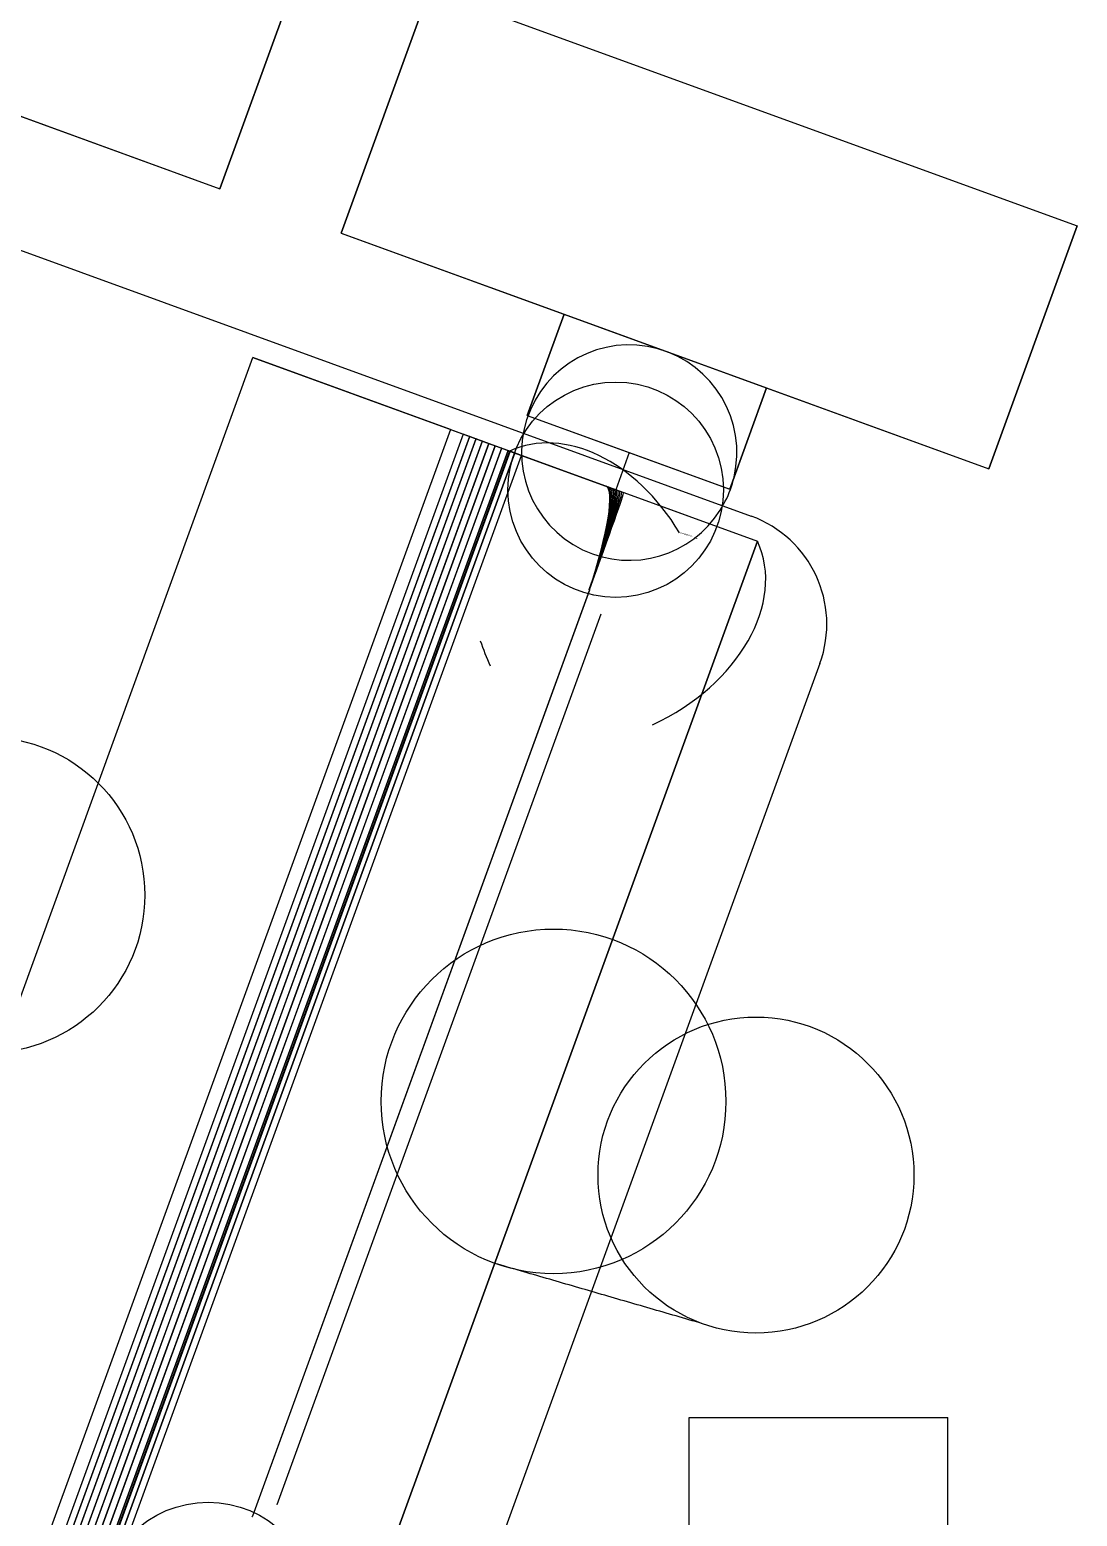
# Model space of a CAD drawing. Header units: millimetres. Extents: x -21.3 to 20, y -24.1 to 23.1.
# Drawn here: x -13.22 to -5.92, y 7.51 to 17.86 of the extents above; entities that cross this region are included whole.
import ezdxf

# ---------------------------------------------------------------- set-up
doc = ezdxf.new("R2010")
doc.units = ezdxf.units.MM

msp = doc.modelspace()

# ---------------------------------------------------------------- linework, layer by layer
for p, q in [((-11.894792899516823, 16.753626050264025), (-11.27915664153062, 18.44507276767866)), ((-11.894792899516823, 16.753626050264025), (-11.27915664153062, 18.44507276767866)), ((-11.279156641530621, 18.445072767678653, -5.850000100000042), (-11.894792899516824, 16.753626050264018, -5.85000010000004)), ((-11.279156641530621, 18.445072767678653, -5.850000100000042), (-11.894792899516824, 16.753626050264018, -5.85000010000004)), ((-16.405317479289188, 18.395322738227225, -5.850000100000036), (-11.894792899516828, 16.753626050264018, -5.850000100000036)), ((-16.405317479289188, 18.395322738227225, -5.850000100000036), (-11.894792899516828, 16.753626050264018, -5.850000100000036)), ((-11.049069540809505, 16.44580792127092), (-10.433433282823302, 18.137254638685555)), ((-10.433433282823307, 18.137254638685548, -5.85000010000004), (-11.04906954080951, 16.445807921270912, -5.85000010000004)), ((-11.049069540809505, 16.44580792127092), (-10.433433282823302, 18.137254638685555)), ((-10.433433282823307, 18.137254638685548, -5.85000010000004), (-11.04906954080951, 16.445807921270912, -5.85000010000004)), ((-10.433433282823303, 18.137254638685555), (-5.922908703050941, 16.495557950722347)), ((-10.433433282823307, 18.137254638685548, -5.85000010000004), (-5.922908703050946, 16.495557950722343, -5.85000010000004)), ((-10.433433282823303, 18.137254638685555), (-5.922908703050941, 16.495557950722347)), ((-10.433433282823307, 18.137254638685548, -5.85000010000004), (-5.922908703050946, 16.495557950722343, -5.85000010000004)), ((-16.556558430019106, 17.51921439315597), (-8.193294105024522, 14.475235117557519)), ((-16.556558430019106, 17.51921439315597, 5.8), (-8.193294105024522, 14.475235117557519, 5.8)), ((-16.556558430019106, 17.51921439315597), (-8.193294105024522, 14.475235117557519)), ((-16.556558430019106, 17.51921439315597, 5.8), (-8.193294105024522, 14.475235117557519, 5.8)), ((-13.443238896837594, 17.317214302657426), (-11.89479289951682, 16.753626050264025)), ((-13.443238896837594, 17.317214302657426), (-11.89479289951682, 16.753626050264025)), ((-11.894792899516824, 16.753626050264018, -5.850000100000038), (-11.894792899516819, 16.75362605026402)), ((-11.894792899516824, 16.753626050264018, -5.850000100000038), (-11.894792899516819, 16.75362605026402)), ((-6.538544961037146, 14.804111233307713), (-5.9229087030509415, 16.49555795072235)), ((-6.538544961037146, 14.804111233307713), (-5.9229087030509415, 16.49555795072235)), ((-5.922908703050944, 16.495557950722343, -5.850000100000042), (-6.5385449610371476, 14.80411123330771, -5.850000100000042)), ((-5.922908703050944, 16.495557950722343, -5.850000100000042), (-6.5385449610371476, 14.80411123330771, -5.850000100000042)), ((-5.922908703050944, 16.495557950722343, -5.850000100000042), (-5.9229087030509415, 16.495557950722347)), ((-5.922908703050944, 16.495557950722343, -5.850000100000042), (-5.9229087030509415, 16.495557950722347)), ((-11.049069540809507, 16.44580792127092), (-9.496529889536781, 15.880729700689617)), ((-11.049069540809507, 16.44580792127092), (-9.496529889536781, 15.880729700689617)), ((-11.04906954080951, 16.445807921270912, -5.850000100000038), (-6.538544961037149, 14.80411123330771, -5.850000100000038)), ((-11.04906954080951, 16.445807921270912, -5.850000100000038), (-11.049069540809505, 16.445807921270916)), ((-11.04906954080951, 16.445807921270912, -5.850000100000038), (-11.049069540809505, 16.445807921270916)), ((-11.04906954080951, 16.445807921270912, -5.850000100000038), (-6.538544961037149, 14.80411123330771, -5.850000100000038)), ((-9.753044996749356, 15.175960235873465), (-9.496529889255303, 15.880729701462968)), ((-9.496529889210708, 15.880729701584437, -5.2000000998098), (-9.753044996704759, 15.17596023599493, -5.200000099828462)), ((-9.753044996749356, 15.175960235873465), (-9.496529889255303, 15.880729701462968)), ((-9.496529889210708, 15.880729701584437, -5.2000000998098), (-9.753044996704759, 15.17596023599493, -5.200000099828462)), ((-9.496529889210708, 15.880729701584437, -5.2000000998098), (-9.496529889255301, 15.88072970146297)), ((-9.496529889210708, 15.880729701584437, -5.2000000998098), (-9.496529889255301, 15.88072970146297)), ((-9.496529889210708, 15.880729701584437, -5.2000000998098), (-8.086990958031699, 15.367699486596331, -5.200000099809695)), ((-9.496529889210708, 15.880729701584437, -5.2000000998098), (-8.086990958031699, 15.367699486596331, -5.200000099809695)), ((-14.502736049018328, 7.779382002580473, -6.200000000000001), (-11.663968859415277, 15.578830755103516, -6.200000000000001)), ((-14.502736049018328, 7.779382002580473, -6.200000000000001), (-11.663968859415277, 15.578830755103516, -6.200000000000001)), ((-11.663968859415277, 15.578830755103516, -6.2), (-8.150627958414049, 14.300079244309067, -6.2)), ((-10.288589901030962, 15.07823375341556, 2.1007586834577117), (-11.663968859415277, 15.578830755103517, -6.200000000000001)), ((-10.288589901030962, 15.07823375341556, 2.1007586834577117), (-11.663968859415277, 15.578830755103517, -6.200000000000001)), ((-11.663968859415277, 15.578830755103516, -6.2), (-8.150627958414049, 14.300079244309067, -6.2)), ((-8.343506065570349, 14.662930020885359), (-8.086990958076296, 15.367699486474866)), ((-8.343506065570349, 14.662930020885359), (-8.086990958076296, 15.367699486474866)), ((-8.0869909580317, 15.367699486596331, -5.200000099809695), (-8.343506065525753, 14.662930021006828, -5.200000099828357)), ((-8.0869909580317, 15.367699486596331, -5.200000099809695), (-8.343506065525753, 14.662930021006828, -5.200000099828357)), ((-8.086990958357918, 15.367699485701115), (-6.538544961037145, 14.80411123330771)), ((-8.0869909580317, 15.367699486596331, -5.200000099809695), (-8.086990958076294, 15.367699486474864)), ((-8.0869909580317, 15.367699486596331, -5.200000099809695), (-8.086990958076294, 15.367699486474864)), ((-8.086990958357918, 15.367699485701115), (-6.538544961037145, 14.80411123330771)), ((-9.753044996749354, 15.175960235873463), (-8.343506065570345, 14.662930020885359)), ((-9.753044996704759, 15.17596023599493, -5.200000099828462), (-9.043249671005842, 14.917615865019469, -5.200000099828409)), ((-9.753044996704759, 15.17596023599493, -5.200000099828462), (-9.753044996749352, 15.175960235873463)), ((-9.753044996749354, 15.175960235873463), (-8.343506065570345, 14.662930020885359)), ((-9.753044996704759, 15.17596023599493, -5.200000099828462), (-9.753044996749352, 15.175960235873463)), ((-9.753044996704759, 15.17596023599493, -5.200000099828462), (-9.043249671005842, 14.917615865019469, -5.200000099828409)), ((-10.28858990103096, 15.07823375341556, 2.1007586834577117), (-13.127357090634014, 7.278785000892519, 2.100758683457701)), ((-10.28858990103096, 15.07823375341556, 2.1007586834577117), (-13.127357090634014, 7.278785000892519, 2.100758683457701)), ((-10.19884314988937, 15.045568607377923, 2.6424029476144266), (-13.037610339492424, 7.246119854854882, 2.642402947614416)), ((-10.19884314988937, 15.045568607377923, 2.6424029476144266), (-13.037610339492424, 7.246119854854882, 2.642402947614416)), ((-10.155087582902386, 15.02964288341122, 2.6219251169965387), (-12.99385477250544, 7.230194130888179, 2.621925116996528)), ((-10.155087582902386, 15.02964288341122, 2.6219251169965387), (-12.99385477250544, 7.230194130888179, 2.621925116996528)), ((-12.99207858762362, 7.229547652460642, 2.6338592215535694), (-10.153311398020566, 15.028996404983683, 2.63385922155358)), ((-12.99207858762362, 7.229547652460642, 2.6338592215535694), (-10.153311398020566, 15.028996404983683, 2.63385922155358)), ((-10.111002845776131, 15.013597351311812, 2.6022630539006464), (-12.949770035379185, 7.214148598788771, 2.6022630539006357)), ((-10.111002845776131, 15.013597351311812, 2.6022630539006464), (-12.949770035379185, 7.214148598788771, 2.6022630539006357)), ((-12.948189839110942, 7.213573454382832, 2.61422832896376), (-10.109422649507888, 15.013022206905873, 2.6142283289637707)), ((-12.948189839110942, 7.213573454382832, 2.61422832896376), (-10.109422649507888, 15.013022206905873, 2.6142283289637707)), ((-10.28858990103096, 15.07823375341556, 2.1007586834577117), (-9.872152440751714, 14.926662913440502, 2.0226170035075928)), ((-10.28858990103096, 15.07823375341556, 2.1007586834577117), (-9.872152440751714, 14.926662913440502, 2.0226170035075928)), ((-9.876569093576354, 14.928270443603754, 4.587408107891068), (-10.19884314988937, 15.045568607377923, 2.6424029476144266)), ((-10.19884314988937, 15.045568607377923, 2.6424029476144266), (-10.153311398020566, 15.028996404983683, 2.633859221553581)), ((-10.19884314988937, 15.045568607377923, 2.6424029476144266), (-10.153311398020566, 15.028996404983683, 2.633859221553581)), ((-9.876569093576354, 14.928270443603754, 4.587408107891068), (-10.19884314988937, 15.045568607377923, 2.6424029476144266)), ((-10.153311398020561, 15.028996404983683, 2.63385922155358), (-10.155087582902382, 15.02964288341122, 2.6219251169965387)), ((-10.155087582902386, 15.02964288341122, 2.6219251169965387), (-10.109422649507886, 15.013022206905873, 2.6142283289637716)), ((-10.155087582902386, 15.02964288341122, 2.6219251169965387), (-10.109422649507886, 15.013022206905873, 2.6142283289637716)), ((-10.153311398020561, 15.028996404983683, 2.63385922155358), (-10.155087582902382, 15.02964288341122, 2.6219251169965387)), ((-10.109422649507886, 15.013022206905873, 2.6142283289637698), (-10.111002845776131, 15.013597351311812, 2.6022630539006473)), ((-10.111002845776131, 15.013597351311812, 2.6022630539006464), (-10.065218640837015, 14.996933263514432, 2.595415548412152)), ((-10.111002845776131, 15.013597351311812, 2.6022630539006464), (-10.065218640837015, 14.996933263514432, 2.595415548412152)), ((-10.109422649507886, 15.013022206905873, 2.6142283289637698), (-10.111002845776131, 15.013597351311812, 2.6022630539006473)), ((-10.06660236714859, 14.997436898704219, 2.58342274758164), (-12.905369556751644, 7.197988146181178, 2.583422747581629)), ((-10.06660236714859, 14.997436898704219, 2.58342274758164), (-12.905369556751644, 7.197988146181178, 2.583422747581629)), ((-12.903985830440067, 7.197484510991391, 2.5954155484121415), (-10.065218640837013, 14.996933263514432, 2.595415548412152)), ((-12.903985830440067, 7.197484510991391, 2.5954155484121415), (-10.065218640837013, 14.996933263514432, 2.595415548412152)), ((-10.021899671835676, 14.981166448218843, 2.565409936979332), (-12.86066686143873, 7.181717695695802, 2.5654099369793224)), ((-10.021899671835676, 14.981166448218843, 2.565409936979332), (-12.86066686143873, 7.181717695695802, 2.5654099369793224)), ((-12.859480026580261, 7.18128572313433, 2.577426610453913), (-10.020712836977207, 14.980734475657371, 2.577426610453923)), ((-12.859480026580261, 7.18128572313433, 2.577426610453913), (-10.020712836977207, 14.980734475657371, 2.577426610453923)), ((-9.976908376711418, 14.96479095599253, 2.54823010897033), (-12.815675566314471, 7.165342203469489, 2.54823010897032)), ((-9.976908376711418, 14.96479095599253, 2.54823010897033), (-12.815675566314471, 7.165342203469489, 2.54823010897032)), ((-12.814685984430504, 7.164982025119354, 2.5602669946938414), (-9.97591879482745, 14.964430777642395, 2.560266994693851)), ((-12.814685984430504, 7.164982025119354, 2.5602669946938414), (-9.97591879482745, 14.964430777642395, 2.560266994693851)), ((-9.931642186560158, 14.948315410158838, 2.531888496696668), (-12.770409376163212, 7.148866657635796, 2.5318884966966584)), ((-9.931642186560158, 14.948315410158838, 2.531888496696668), (-12.770409376163212, 7.148866657635796, 2.5318884966966584)), ((-12.769617348689973, 7.148578383210815, 2.543941928117113), (-9.93085015908692, 14.948027135733856, 2.543941928117123)), ((-12.769617348689973, 7.148578383210815, 2.543941928117113), (-9.93085015908692, 14.948027135733856, 2.543941928117123)), ((-9.886114889901918, 14.931744829328629, 2.5163900779717494), (-12.724882079504972, 7.132296076805588, 2.5163900779717396)), ((-9.886114889901918, 14.931744829328629, 2.5163900779717494), (-12.724882079504972, 7.132296076805588, 2.5163900779717396)), ((-12.7242878477017, 7.132079794116944, 2.5284563834971534), (-9.885520658098645, 14.931528546639985, 2.528456383497163)), ((-12.7242878477017, 7.132079794116944, 2.5284563834971534), (-9.885520658098645, 14.931528546639985, 2.528456383497163)), ((-9.87656909357635, 14.92827044360375, 4.587408107891068), (-12.715336283179404, 7.128821691080711, 4.587408107891058)), ((-9.87656909357635, 14.92827044360375, 4.587408107891068), (-12.715336283179404, 7.128821691080711, 4.587408107891058)), ((-9.872152440751714, 14.926662913440499, 2.0226170035075928), (-12.710919630354766, 7.1272141609174575, 2.022617003507583)), ((-9.872152440751714, 14.926662913440499, 2.0226170035075928), (-12.710919630354766, 7.1272141609174575, 2.022617003507583)), ((-9.84034035479229, 14.915084261061349, 2.5017395737640538), (-12.679107544395343, 7.115635508538308, 2.501739573764044)), ((-9.84034035479229, 14.915084261061349, 2.5017395737640538), (-12.679107544395343, 7.115635508538308, 2.501739573764044)), ((-12.678711289270808, 7.115491283467804, 2.513815077880867), (-9.839944099667754, 14.914940035990846, 2.513815077880877)), ((-12.678711289270808, 7.115491283467804, 2.513815077880867), (-9.839944099667754, 14.914940035990846, 2.513815077880877)), ((-10.065218640837012, 14.996933263514428, 2.595415548412153), (-10.066602367148588, 14.997436898704215, 2.5834227475816407)), ((-10.06660236714859, 14.997436898704219, 2.58342274758164), (-10.020712836977204, 14.980734475657375, 2.577426610453924)), ((-10.06660236714859, 14.997436898704219, 2.58342274758164), (-10.020712836977204, 14.980734475657375, 2.577426610453924)), ((-10.065218640837012, 14.996933263514428, 2.595415548412153), (-10.066602367148588, 14.997436898704215, 2.5834227475816407)), ((-10.020712836977205, 14.980734475657371, 2.5774266104539247), (-10.021899671835676, 14.981166448218843, 2.565409936979333)), ((-10.021899671835676, 14.981166448218843, 2.565409936979332), (-9.97591879482745, 14.964430777642395, 2.560266994693851)), ((-10.021899671835676, 14.981166448218843, 2.565409936979332), (-9.97591879482745, 14.964430777642395, 2.560266994693851)), ((-10.020712836977205, 14.980734475657371, 2.5774266104539247), (-10.021899671835676, 14.981166448218843, 2.565409936979333)), ((-9.97591879482745, 14.964430777642395, 2.560266994693851), (-9.97690837671142, 14.96479095599253, 2.5482301089703308)), ((-9.976908376711418, 14.96479095599253, 2.54823010897033), (-9.930850159086917, 14.948027135733856, 2.543941928117123)), ((-9.976908376711418, 14.96479095599253, 2.54823010897033), (-9.930850159086917, 14.948027135733856, 2.543941928117123)), ((-9.97591879482745, 14.964430777642395, 2.560266994693851), (-9.97690837671142, 14.96479095599253, 2.5482301089703308)), ((-9.930850159086917, 14.948027135733852, 2.543941928117123), (-9.931642186560158, 14.948315410158834, 2.531888496696668)), ((-9.931642186560158, 14.948315410158838, 2.531888496696668), (-9.885520658098645, 14.931528546639985, 2.528456383497165)), ((-9.931642186560158, 14.948315410158838, 2.531888496696668), (-9.885520658098645, 14.931528546639985, 2.528456383497165)), ((-9.930850159086917, 14.948027135733852, 2.543941928117123), (-9.931642186560158, 14.948315410158834, 2.531888496696668)), ((-9.885520658098649, 14.931528546639985, 2.528456383497165), (-9.886114889901918, 14.931744829328629, 2.5163900779717494)), ((-9.886114889901918, 14.931744829328629, 2.5163900779717494), (-9.839944099667754, 14.914940035990846, 2.513815077880877)), ((-9.886114889901918, 14.931744829328629, 2.5163900779717494), (-9.839944099667754, 14.914940035990846, 2.513815077880877)), ((-9.885520658098649, 14.931528546639985, 2.528456383497165), (-9.886114889901918, 14.931744829328629, 2.5163900779717494)), ((-9.87656909357635, 14.92827044360375, 4.587408107891068), (-9.206291711786646, 14.684309427930415, 4.4616350791858865)), ((-9.87656909357635, 14.92827044360375, 4.587408107891068), (-9.206291711786646, 14.684309427930415, 4.4616350791858865)), ((-9.794253546791877, 14.89831003475686, 2.4927564632740014), (-9.872152440751716, 14.926662913440502, 2.0226170035075928)), ((-9.794253546791877, 14.89831003475686, 2.4927564632740014), (-9.872152440751716, 14.926662913440502, 2.0226170035075928)), ((-9.839944099667754, 14.914940035990842, 2.513815077880878), (-9.84034035479229, 14.915084261061349, 2.5017395737640555)), ((-9.84034035479229, 14.915084261061349, 2.5017395737640538), (-9.794134366855445, 14.898266656807476, 2.5000224711517856)), ((-9.84034035479229, 14.915084261061349, 2.5017395737640538), (-9.794134366855445, 14.898266656807476, 2.5000224711517856)), ((-9.839944099667754, 14.914940035990842, 2.513815077880878), (-9.84034035479229, 14.915084261061349, 2.5017395737640555)), ((-9.0432496708247, 14.917615865517147, -5.200000099688426), (-9.137305210239262, 14.659200394801017, -5.200000099683546)), ((-9.0432496708247, 14.917615865517147, -5.200000099688426), (-9.137305210239262, 14.659200394801017, -5.200000099683546)), ((-9.043249671005842, 14.917615865019469, -5.200000099828409), (-8.343506065525752, 14.662930021006828, -5.200000099828357)), ((-9.043249671005842, 14.917615865019469, -5.200000099828409), (-8.343506065525752, 14.662930021006828, -5.200000099828357)), ((-12.63302073639493, 7.098861282233816, 2.492756463273987), (-9.794253546791875, 14.898310034756857, 2.492756463273997)), ((-12.63302073639493, 7.098861282233816, 2.492756463273987), (-9.794253546791875, 14.898310034756857, 2.492756463273997)), ((-12.6329015564585, 7.098817904284434, 2.5000224711517767), (-9.794134366855445, 14.898266656807476, 2.5000224711517864)), ((-12.6329015564585, 7.098817904284434, 2.5000224711517767), (-9.794134366855445, 14.898266656807476, 2.5000224711517864)), ((-9.794134366855442, 14.898266656807472, 2.5000224711517864), (-9.794253546791873, 14.898310034756857, 2.4927564632740022)), ((-9.794134366855442, 14.898266656807472, 2.5000224711517864), (-9.794253546791873, 14.898310034756857, 2.4927564632740022)), ((-6.538544961037148, 14.80411123330771, -5.850000100000036), (-6.538544961037146, 14.804111233307713)), ((-6.538544961037148, 14.80411123330771, -5.850000100000036), (-6.538544961037146, 14.804111233307713)), ((-9.206291711786646, 14.684309427930419, 4.4616350791858865), (-9.192522535757865, 14.67929785770557, 4.459314295569192)), ((-9.206291711786646, 14.684309427930419, 4.4616350791858865), (-9.192522535757865, 14.67929785770557, 4.459314295569192)), ((-9.192522535757867, 14.67929785770557, 4.459314295569193), (-9.17871739622777, 14.674273197836722, 4.4572495929315155)), ((-9.192522535757867, 14.67929785770557, 4.459314295569193), (-9.17871739622777, 14.674273197836722, 4.4572495929315155)), ((-9.178717396227771, 14.674273197836722, 4.457249592931515), (-9.164880498375558, 14.669236978883937, 4.455441600201273)), ((-9.178717396227771, 14.674273197836722, 4.457249592931515), (-9.164880498375558, 14.669236978883937, 4.455441600201273)), ((-9.164880498375556, 14.669236978883934, 4.455441600201273), (-9.151016057054372, 14.664190734928294, 4.4538908681105704)), ((-9.164880498375556, 14.669236978883934, 4.455441600201273), (-9.151016057054372, 14.664190734928294, 4.4538908681105704)), ((-9.151016057054374, 14.664190734928294, 4.453890868110571), (-9.137128295507354, 14.659136003104592, 4.452597869027426)), ((-9.151016057054374, 14.664190734928294, 4.453890868110571), (-9.137128295507354, 14.659136003104592, 4.452597869027426)), ((-9.137128295507354, 14.659136003104592, 4.452597869027425), (-9.123221444081201, 14.65407432313311, 4.451562996811881)), ((-9.137128295507354, 14.659136003104592, 4.452597869027425), (-9.123221444081201, 14.65407432313311, 4.451562996811881)), ((-9.123221444081201, 14.654074323133113, 4.451562996811882), (-9.10929973893756, 14.649007236850593, 4.450786566696041)), ((-9.123221444081201, 14.654074323133113, 4.451562996811882), (-9.10929973893756, 14.649007236850593, 4.450786566696041)), ((-9.10929973893756, 14.649007236850597, 4.450786566696041), (-9.095367420762708, 14.643936287740626, 4.450268815188039)), ((-9.10929973893756, 14.649007236850597, 4.450786566696041), (-9.095367420762708, 14.643936287740626, 4.450268815188039)), ((-9.095367420762708, 14.643936287740623, 4.450268815188039), (-9.081428733475704, 14.638863020463411, 4.450009900000001)), ((-9.095367420762708, 14.643936287740623, 4.450268815188039), (-9.081428733475704, 14.638863020463411, 4.450009900000001)), ((-9.081428733475708, 14.638863020463408, 4.450009900000001), (-8.150627958414063, 14.30007924430906, 4.450009900000002)), ((-9.081428733475708, 14.638863020463408, 4.450009900000001), (-8.150627958414063, 14.30007924430906, 4.450009900000002)), ((-8.34350606553295, 14.662930020987224, -4.360590886240476), (-8.343506065570345, 14.662930020885364)), ((-8.343506065525752, 14.662930021006831, -5.200000099828359), (-8.343506065531416, 14.662930020991402, -4.5394093131362565)), ((-8.343506065531416, 14.662930020991402, -4.5394093131362565), (-8.34350606553295, 14.662930020987224, -4.360590886240476)), ((-8.34350606553295, 14.662930020987224, -4.360590886240476), (-8.343506065570345, 14.662930020885364)), ((-8.343506065525752, 14.662930021006831, -5.200000099828359), (-8.343506065531416, 14.662930020991402, -4.5394093131362565)), ((-8.343506065531416, 14.662930020991402, -4.5394093131362565), (-8.34350606553295, 14.662930020987224, -4.360590886240476)), ((-8.193294105024524, 14.475235117557517), (-8.193294105024524, 14.475235117557517, 5.8)), ((-8.193294105024524, 14.475235117557517), (-8.193294105024524, 14.475235117557517, 5.8)), ((-10.9893951480171, 6.500630491786026, -6.200000000000001), (-8.150627958414049, 14.300079244309067, -6.200000000000001)), ((-10.9893951480171, 6.500630491786026, -6.200000000000001), (-8.150627958414049, 14.300079244309067, -6.200000000000001)), ((-8.150627958414063, 14.300079244309057, 4.450009900000002), (-10.989395148017117, 6.500630491786016, 4.450009899999992)), ((-8.150627958414063, 14.300079244309057, 4.450009900000002), (-10.989395148017117, 6.500630491786016, 4.450009899999992)), ((-8.150627958414061, 14.300079244309057, 4.450009900000002), (-8.150627958414047, 14.300079244309067, -6.199999999999999)), ((-8.150627958414061, 14.300079244309057, 4.450009900000002), (-8.150627958414047, 14.300079244309067, -6.199999999999999)), ((-9.320326434720691, 13.961125953117572, 5.289640601753751), (-11.667561190076185, 7.512151464619269, 5.289640601753742)), ((-9.320326434720691, 13.961125953117572, 5.289640601753751), (-11.667561190076185, 7.512151464619269, 5.289640601753742)), ((-9.32015652777258, 13.961064112045873, 5.289640287188101), (-11.667391283128078, 7.512089623547558, 5.289640287188092)), ((-9.32015652777258, 13.961064112045873, 5.289640287188101), (-11.667391283128078, 7.512089623547558, 5.289640287188092)), ((-9.319986641543272, 13.961002278515188, 5.28964312826087), (-11.667221396898768, 7.512027790016875, 5.289643128260861)), ((-9.319986641543272, 13.961002278515188, 5.28964312826087), (-11.667221396898768, 7.512027790016875, 5.289643128260861)), ((-9.319816827781757, 13.960940471360626, 5.28964912410664), (-11.667051583137251, 7.5119659828623195, 5.2896491241066315)), ((-9.319816827781757, 13.960940471360626, 5.28964912410664), (-11.667051583137251, 7.5119659828623195, 5.2896491241066315)), ((-9.319647138214965, 13.960878709409247, 5.2896582728990165), (-11.666881893570459, 7.511904220910941, 5.289658272899008)), ((-9.319647138214965, 13.960878709409247, 5.2896582728990165), (-11.666881893570459, 7.511904220910941, 5.289658272899008)), ((-9.319477624531967, 13.960817011474331, 5.28967057185119), (-11.66671237988746, 7.511842522976027, 5.289670571851181)), ((-9.319477624531967, 13.960817011474331, 5.28967057185119), (-11.66671237988746, 7.511842522976027, 5.289670571851181)), ((-9.31930833836829, 13.960755396349686, 5.289686017216778), (-11.666543093723787, 7.511780907851373, 5.289686017216769)), ((-9.31930833836829, 13.960755396349686, 5.289686017216778), (-11.666543093723787, 7.511780907851373, 5.289686017216769)), ((-9.319139331290117, 13.960693882803834, 5.289704604290977), (-11.666374086645604, 7.511719394305546, 5.289704604290968)), ((-9.319139331290117, 13.960693882803834, 5.289704604290977), (-11.666374086645604, 7.511719394305546, 5.289704604290968)), ((-9.318970654778658, 13.960632489574452, 5.28972632741198), (-11.666205410134149, 7.511658001076158, 5.289726327411971)), ((-9.318970654778658, 13.960632489574452, 5.28972632741198), (-11.666205410134149, 7.511658001076158, 5.289726327411971)), ((-9.318802360214407, 13.960571235362487, 5.289751179962716), (-11.666037115569903, 7.511596746864175, 5.289751179962707)), ((-9.318802360214407, 13.960571235362487, 5.289751179962716), (-11.666037115569903, 7.511596746864175, 5.289751179962707)), ((-9.24008978463368, 13.792070455595493, 5.2999998999999995), (-11.497429570985961, 7.590080364556082, 5.2999998999999915)), ((-9.24008978463368, 13.792070455595493, 5.2999998999999995), (-11.497429570985961, 7.590080364556082, 5.2999998999999915)), ((-9.240070990781264, 13.792063615192628, 5.2999998999999995), (-11.497410777133545, 7.590073524153217, 5.2999998999999915)), ((-9.240070990781264, 13.792063615192628, 5.2999998999999995), (-11.497410777133545, 7.590073524153217, 5.2999998999999915)), ((-9.240089784633678, 13.792070455595493, 5.2999999), (-9.240070990781263, 13.792063615192626, 5.2999999)), ((-9.240089784633678, 13.792070455595493, 5.2999999), (-9.240070990781263, 13.792063615192626, 5.2999999)), ((-7.715156123056331, 13.449864906268257), (-10.10929712633601, 6.8720165607669)), ((-7.715156123056331, 13.449864906268257), (-10.10929712633601, 6.8720165607669)), ((-7.715156123056331, 13.449864906268257, 5.8), (-10.10929712633601, 6.8720165607669, 5.8)), ((-7.715156123056331, 13.449864906268257, 5.8), (-10.10929712633601, 6.8720165607669, 5.8)), ((-7.715156123056332, 13.449864906268257), (-7.715156123056332, 13.449864906268257, 5.8)), ((-7.715156123056332, 13.449864906268257), (-7.715156123056332, 13.449864906268257, 5.8)), ((-8.624999997937657, 3.400000000000002), (-8.624999997937657, 8.200000000000003)), ((-8.624999997937657, 8.2), (-6.824999997937657, 8.2)), ((-8.624999997937657, 8.2, -5.900000000368973), (-6.824999997937657, 8.2, -5.900000000368973)), ((-8.624999997937657, 8.2), (-6.824999997937657, 8.2)), ((-8.624999997937657, 8.2, -5.900000000368973), (-8.624999997937657, 8.2)), ((-8.624999997937657, 3.400000000000002, -5.900000000368973), (-8.624999997937657, 8.200000000000003, -5.900000000368973)), ((-8.624999997937657, 8.2, -5.900000000368973), (-8.624999997937657, 8.2)), ((-8.624999997937657, 3.400000000000002), (-8.624999997937657, 8.200000000000003)), ((-8.624999997937657, 3.400000000000002, -5.900000000368973), (-8.624999997937657, 8.200000000000003, -5.900000000368973)), ((-8.624999997937657, 8.2, -5.900000000368973), (-6.824999997937657, 8.2, -5.900000000368973)), ((-6.824999997937656, 6.552173034743885), (-6.824999997937656, 8.200000000000003)), ((-6.824999997937656, 6.552173034743885), (-6.824999997937656, 8.200000000000003)), ((-6.824999997937656, 8.2, -5.900000000368973), (-6.824999997937656, 8.2)), ((-6.824999997937656, 3.400000000000002, -5.900000000368973), (-6.824999997937656, 8.200000000000003, -5.900000000368973)), ((-6.824999997937656, 8.2, -5.900000000368973), (-6.824999997937656, 8.2)), ((-6.824999997937656, 3.400000000000002, -5.900000000368973), (-6.824999997937656, 8.200000000000003, -5.900000000368973)), ((-11.497429570985961, 7.590080364556082, 5.2999998999999915), (-11.497410777133545, 7.590073524153215, 5.2999998999999915)), ((-11.497429570985961, 7.590080364556082, 5.2999998999999915), (-11.497410777133545, 7.590073524153215, 5.2999998999999915))]:
    msp.add_line(p, q)
for centre, radius in [((-9.13730521023926, 14.659200394801019, -4.450000099683545), 0.75), ((-9.13730521023926, 14.659200394801019, -4.450000099683545), 0.75), ((-13.51672056051639, 11.836839470015352, -4.700000100000006), 1.1), ((-13.51672056051639, 11.836839470015352, -4.700000100000006), 1.1), ((-9.570011553215574, 10.400354868047543, -4.700000100000006), 1.2), ((-9.570011553215574, 10.400354868047543, -4.700000100000006), 1.2), ((-8.160472622036712, 9.887324653059041, -4.700000100000006), 1.1), ((-8.160472622036712, 9.887324653059041, -4.700000100000006), 1.1), ((-11.976072399842307, 6.859751642277976, -4.450000099683535), 0.75), ((-11.976072399842307, 6.859751642277976, -4.450000099683535), 0.75)]:
    msp.add_circle(centre, radius)
for centre, radius, start, end in [((-9.043249670820149, 14.917615865529656, -4.450000099688426), 0.75, -13.153356521746304, 250.00000000000003), ((-9.043249670820149, 14.917615865529656, -4.450000099688426), 0.75, -13.153356521746304, 250.00000000000003), ((-9.043249670820149, 14.917615865529656, -4.450000099688426), 0.75, -26.846643478244378, -13.153356521746304), ((-9.043249670820149, 14.917615865529656, -4.450000099688426), 0.75, -26.846643478244378, -13.153356521746304), ((-9.043249670820149, 14.917615865529656, -4.450000099688426), 0.75, -109.99999999999997, -26.846643478244378), ((-9.043249670820149, 14.917615865529656, -4.450000099688426), 0.75, -109.99999999999997, -26.846643478244378), ((-8.466910219685058, 13.72348102092879), 0.8, -19.999999999999915, 70.00000000000004), ((-8.466910219685058, 13.72348102092879), 0.8, -19.999999999999915, 70.00000000000004), ((-8.466910219685058, 13.72348102092879, 5.8), 0.8, -19.999999999999915, 70.00000000000004), ((-8.466910219685058, 13.72348102092879, 5.8), 0.8, -19.999999999999915, 70.00000000000004)]:
    msp.add_arc(centre, radius, start, end)
for centre, major_axis, ratio, start_param, end_param in [((-9.380687957728945, 13.843244005594375, 4.439808893355953), (0.49588113584740556, -1.0850264380093713, -0.14759921453511438), 0.7071067811865476, 1.7260298537821215, 3.141592653589793), ((-9.380687957728945, 13.843244005594375, 4.439808893355953), (0.49588113584740556, -1.0850264380093713, -0.14759921453511438), 0.7071067811865476, 1.7260298537821215, 3.141592653589793), ((-9.497005413412026, 13.885580097188598, 4.461635079185886), (0.13183338358092336, -0.04798342750605597, 0.8383648208141148), 0.9999619230641713, 0.1573579654271029, 1.5707963267948966), ((-9.497005413412026, 13.885580097188598, 4.461635079185886), (0.13183338358092336, -0.04798342750605597, 0.8383648208141148), 0.9999619230641713, 0.1573579654271029, 1.5707963267948966), ((-9.483236237383252, 13.88056852696375, 4.459314295569192), (0.11806420755214904, -0.042971857281210404, 0.8406856044308079), 0.9999619230641713, 0.15735796542710112, 1.5707953044077918), ((-9.483236237383252, 13.88056852696375, 4.459314295569192), (0.11806420755214904, -0.042971857281210404, 0.8406856044308079), 0.9999619230641713, 0.15735796542710112, 1.5707953044077918), ((-9.469431097853153, 13.875543867094905, 4.457249592931515), (0.10425906802204073, -0.03794719741235926, 0.8427503070684872), 0.9999619230641713, 0.15735796542712777, 1.5707953044077918), ((-9.469431097853153, 13.875543867094905, 4.457249592931515), (0.10425906802204073, -0.03794719741235926, 0.8427503070684872), 0.9999619230641713, 0.15735796542712777, 1.5707953044077918), ((-9.455594200000933, 13.870507648142112, 4.455441600201272), (0.09042217016983259, -0.032910978459573546, 0.8445582997987278), 0.9999619230641713, 0.157357965427102, 1.570795304407791), ((-9.455594200000933, 13.870507648142112, 4.455441600201272), (0.09042217016983259, -0.032910978459573546, 0.8445582997987278), 0.9999619230641713, 0.157357965427102, 1.570795304407791), ((-9.44172975867976, 13.865461404186476, 4.453890868110571), (0.0765577288486515, -0.02786473450393325, 0.8461090318894299), 0.9999619230641713, 0.1573579654270958, 1.5707953044077918), ((-9.44172975867976, 13.865461404186476, 4.453890868110571), (0.0765577288486515, -0.02786473450393325, 0.8461090318894299), 0.9999619230641713, 0.1573579654270958, 1.5707953044077918), ((-9.427841997132731, 13.860406672362771, 4.452597869027424), (0.06266996730163171, -0.022810002680231305, 0.847402030972576), 0.9999619230641713, 0.1573579654270878, 1.5707953044077918), ((-9.427841997132731, 13.860406672362771, 4.452597869027424), (0.06266996730163171, -0.022810002680231305, 0.847402030972576), 0.9999619230641713, 0.1573579654270878, 1.5707953044077918), ((-9.413935145706583, 13.855344992391291, 4.45156299681188), (0.048763115875474286, -0.01774832270874751, 0.8484369031881202), 0.9999619230641713, 0.15735796542710911, 1.5707953044077918), ((-9.413935145706583, 13.855344992391291, 4.45156299681188), (0.048763115875474286, -0.01774832270874751, 0.8484369031881202), 0.9999619230641713, 0.15735796542710911, 1.5707953044077918), ((-9.400013440562942, 13.850277906108772, 4.4507865666960384), (0.03484141073184226, -0.012681236426234761, 0.8492133333039604), 0.9999619230641713, 0.157357965427102, 1.570795304407791), ((-9.400013440562942, 13.850277906108772, 4.4507865666960384), (0.03484141073184226, -0.012681236426234761, 0.8492133333039604), 0.9999619230641713, 0.157357965427102, 1.570795304407791), ((-9.386081122388092, 13.845206956998801, 4.450268815188037), (0.02090909255698498, -0.00761028731626069, 0.8497310848119621), 0.9999619230641713, 0.15735796542710645, 1.5707953044077918), ((-9.386081122388092, 13.845206956998801, 4.450268815188037), (0.02090909255698498, -0.00761028731626069, 0.8497310848119621), 0.9999619230641713, 0.15735796542710645, 1.5707953044077918), ((-9.372142435101088, 13.840133689721586, 4.4500098999999995), (0.0069704052699839205, -0.0025370200390475725, 0.84999), 0.9999619230641713, 0.15735796542710379, 1.5707953044077918), ((-9.372142435101088, 13.840133689721586, 4.4500098999999995), (0.0069704052699839205, -0.0025370200390475725, 0.84999), 0.9999619230641713, 0.15735796542710379, 1.5707953044077918), ((-9.24007099078126, 13.792063615192625, 4.4500098999999995), (-1.0894430323671995, -0.5080156291164288), 0.7071067811865476, 1.5707963267948966, 3.141592653589793), ((-9.24007099078126, 13.792063615192625, 4.4500098999999995), (-1.0894430323671995, -0.5080156291164288), 0.7071067811865476, 1.5707963267948966, 3.141592653589793), ((-9.366578550200678, 13.838108601230957, 4.439651735615795), (0.49818194563966234, -1.0858638642884608, -0.1329677309395461), 0.7071067811865476, 1.72602985378213, 1.7281542922219997), ((-9.366578550200678, 13.838108601230957, 4.439651735615795), (0.49818194563966234, -1.0858638642884608, -0.1329677309395461), 0.7071067811865476, 1.72602985378213, 1.7281542922219997), ((-9.352468714232684, 13.832973040928227, 4.439756648260889), (0.5002424501755582, -1.0866138266070975, -0.11829574408504627), 0.7071067811865476, 1.7260298537821277, 1.728154292221998), ((-9.352468714232684, 13.832973040928227, 4.439756648260889), (0.5002424501755582, -1.0866138266070975, -0.11829574408504627), 0.7071067811865476, 1.7260298537821277, 1.728154292221998), ((-9.338362747817678, 13.827838889027607, 4.440123599333826), (0.5020620218054511, -1.0872760965194939, -0.10358772320094158), 0.7071067811865476, 1.7260298537821235, 1.7281542922220245), ((-9.338362747817678, 13.827838889027607, 4.440123599333826), (0.5020620218054511, -1.0872760965194939, -0.10358772320094158), 0.7071067811865476, 1.7260298537821235, 1.7281542922220245), ((-9.324264947769683, 13.822707709441499, 4.440752477057754), (0.5036401062701962, -1.087850472291819, -0.08884814849287302), 0.7071067811865476, 1.726029853782123, 1.7281542922219986), ((-9.324264947769683, 13.822707709441499, 4.440752477057754), (0.5036401062701962, -1.087850472291819, -0.08884814849287302), 0.7071067811865476, 1.726029853782123, 1.7281542922219986), ((-9.310179608415156, 13.817581065176913, 4.441643089870427), (0.504976222869978, -1.0883367789636487, -0.07408150977808223), 0.7071067811865476, 1.7260298537821215, 1.7281542922219923), ((-9.310179608415156, 13.817581065176913, 4.441643089870427), (0.504976222869978, -1.0883367789636487, -0.07408150977808223), 0.7071067811865476, 1.7260298537821215, 1.7281542922219923), ((-9.296111020284918, 13.812460517859357, 4.442795166482555), (0.5060699646107377, -1.0887348684012597, -0.05929230511776933), 0.7071067811865476, 1.7260298537821277, 1.728154292221985), ((-9.296111020284918, 13.812460517859357, 4.442795166482555), (0.5060699646107377, -1.0887348684012597, -0.05929230511776933), 0.7071067811865476, 1.7260298537821277, 1.728154292221985), ((-9.282063468807198, 13.807347627257144, 4.444208355960441), (0.5069209983281447, -1.0890446193427528, -0.0444850394469401), 0.7071067811865476, 1.7260298537821082, 1.7281542922220055), ((-9.282063468807198, 13.807347627257144, 4.444208355960441), (0.5069209983281447, -1.0890446193427528, -0.0444850394469401), 0.7071067811865476, 1.7260298537821082, 1.7281542922220055), ((-9.268041233002256, 13.802243950806282, 4.44588222783288), (0.5075290647890851, -1.089265937434991, -0.029664223202159057), 0.7071067811865476, 1.726029853782115, 1.7281542922219986), ((-9.268041233002256, 13.802243950806282, 4.44588222783288), (0.5075290647890851, -1.089265937434991, -0.029664223202159057), 0.7071067811865476, 1.726029853782115, 1.7281542922219986), ((-9.254048584178955, 13.797151043136061, 4.447816272222285), (0.5078939787706245, -1.0893987552623383, -0.014834370947626869), 0.7071067811865476, 1.7260298537821261, 1.7281542922220028), ((-9.254048584178955, 13.797151043136061, 4.447816272222285), (0.5078939787706245, -1.0893987552623383, -0.014834370947626869), 0.7071067811865476, 1.7260298537821261, 1.7281542922220028), ((-9.240089784633676, 13.79207045559549, 4.4500098999999995), (0.5080156291164288, -1.0894430323671995), 0.7071067811865476, 4.555031014957585, 4.71238898038469), ((-9.240089784633676, 13.79207045559549, 4.4500098999999995), (0.5080156291164288, -1.0894430323671995), 0.7071067811865476, 4.555031014957585, 4.71238898038469)]:
    msp.add_ellipse(centre, major_axis=major_axis, ratio=ratio, start_param=start_param, end_param=end_param)
for points, degree in [([(-9.321243303155489, 13.963357882588946, 5.289641702873822), (-9.321112002119717, 13.963038916099078, 5.289641767537622), (-9.320980806099268, 13.962719987566244, 5.289641757994325), (-9.320849716042613, 13.962401098089037, 5.28964167437255), (-9.3207187329067, 13.96208224877772, 5.289641516803266), (-9.320587857656994, 13.961763440754247, 5.289641285419821), (-9.320457091267528, 13.961444675152324, 5.289640980357979), (-9.320326434720936, 13.961125953117461, 5.289640601755963)], 7), ([(-9.321243303155489, 13.963357882588946, 5.289641702873822), (-9.321112002119717, 13.963038916099078, 5.289641767537622), (-9.320980806099268, 13.962719987566244, 5.289641757994325), (-9.320849716042613, 13.962401098089037, 5.28964167437255), (-9.3207187329067, 13.96208224877772, 5.289641516803266), (-9.320587857656994, 13.961763440754247, 5.289641285419821), (-9.320457091267528, 13.961444675152324, 5.289640980357979), (-9.320326434720936, 13.961125953117461, 5.289640601755963)], 7), ([(-9.321073181704744, 13.963295963444661, 5.289613029038668), (-9.320941915001297, 13.962977009450741, 5.28961715095091), (-9.3208107520802, 13.96265809296509, 5.289621196718548), (-9.32067969389186, 13.962339215087002, 5.2896251664480705), (-9.32054874139518, 13.962020376927455, 5.289629060248104), (-9.32041789555764, 13.961701579609134, 5.289632878229444), (-9.320287157355299, 13.961382824266488, 5.289636620505098), (-9.320156527772872, 13.961064112045783, 5.289640287190308)], 7), ([(-9.321073181704744, 13.963295963444661, 5.289613029038668), (-9.320941915001297, 13.962977009450741, 5.28961715095091), (-9.3208107520802, 13.96265809296509, 5.289621196718548), (-9.32067969389186, 13.962339215087002, 5.2896251664480705), (-9.32054874139518, 13.962020376927455, 5.289629060248104), (-9.32041789555764, 13.961701579609134, 5.289632878229444), (-9.320287157355299, 13.961382824266488, 5.289636620505098), (-9.320156527772872, 13.961064112045783, 5.289640287190308)], 7), ([(-9.320902615916365, 13.963233882574723, 5.289587519145029), (-9.320771450078471, 13.96291496529286, 5.28959569705014), (-9.32064038675837, 13.962596085059001, 5.289603796896333), (-9.320509426908032, 13.96227724297302, 5.289611818767935), (-9.320378571487959, 13.961958440146466, 5.289619762751197), (-9.32024782146726, 13.961639677702621, 5.28962762893433), (-9.320117177823668, 13.961320956776541, 5.289635417407543), (-9.319986641543599, 13.96100227851511, 5.289643128263074)], 7), ([(-9.320902615916365, 13.963233882574723, 5.289587519145029), (-9.320771450078471, 13.96291496529286, 5.28959569705014), (-9.32064038675837, 13.962596085059001, 5.289603796896333), (-9.320509426908032, 13.96227724297302, 5.289611818767935), (-9.320378571487959, 13.961958440146466, 5.289619762751197), (-9.32024782146726, 13.961639677702621, 5.28962762893433), (-9.320117177823668, 13.961320956776541, 5.289635417407543), (-9.319986641543599, 13.96100227851511, 5.289643128263074)], 7), ([(-9.320731657746315, 13.963171658889502, 5.289565180963465), (-9.320600659276481, 13.962852802524631, 5.289577412370375), (-9.32046976202868, 13.96253398273615, 5.289589563827833), (-9.320338966956081, 13.962215200624364, 5.289601635397974), (-9.320208275020427, 13.961896457301274, 5.289613627144649), (-9.320077687192079, 13.96157775389062, 5.289625539133459), (-9.319947204450063, 13.961259091527927, 5.2896373714317875), (-9.319816827782121, 13.960940471360566, 5.289649124108838)], 7), ([(-9.320731657746315, 13.963171658889502, 5.289565180963465), (-9.320600659276481, 13.962852802524631, 5.289577412370375), (-9.32046976202868, 13.96253398273615, 5.289589563827833), (-9.320338966956081, 13.962215200624364, 5.289601635397974), (-9.320208275020427, 13.961896457301274, 5.289613627144649), (-9.320077687192079, 13.96157775389062, 5.289625539133459), (-9.319947204450063, 13.961259091527927, 5.2896373714317875), (-9.319816827782121, 13.960940471360566, 5.289649124108838)], 7), ([(-9.320560359270146, 13.963109311342995, 5.289546021298403), (-9.320429594619894, 13.962790540081492, 5.289562302481307), (-9.320298929865107, 13.962471804913546, 5.2895785018485775), (-9.320168365959795, 13.962153106939773, 5.28959461944014), (-9.320037903866561, 13.961834447272484, 5.289610655297427), (-9.319907544556656, 13.961515827035745, 5.289626609463406), (-9.319777289010029, 13.961197247365414, 5.28964248198262), (-9.319647138215357, 13.960878709409196, 5.2896582729012085)], 7), ([(-9.320560359270146, 13.963109311342995, 5.289546021298403), (-9.320429594619894, 13.962790540081492, 5.289562302481307), (-9.320298929865107, 13.962471804913546, 5.2895785018485775), (-9.320168365959795, 13.962153106939773, 5.28959461944014), (-9.320037903866561, 13.961834447272484, 5.289610655297427), (-9.319907544556656, 13.961515827035745, 5.289626609463406), (-9.319777289010029, 13.961197247365414, 5.28964248198262), (-9.319647138215357, 13.960878709409196, 5.2896582729012085)], 7), ([(-9.32038877266702, 13.963046858926852, 5.28953004598606), (-9.32025830821665, 13.962728196929172, 5.289550371985552), (-9.320127942304776, 13.96240957053115, 5.289570614328152), (-9.319997675885876, 13.962090980833578, 5.289590773031563), (-9.31986750992306, 13.961772428948942, 5.289610848114783), (-9.319737445388084, 13.961453916001503, 5.289630839598139), (-9.319607483261448, 13.961135443127313, 5.2896507475033125), (-9.3194776245324, 13.960817011474298, 5.289670571853373)], 7), ([(-9.32038877266702, 13.963046858926852, 5.28953004598606), (-9.32025830821665, 13.962728196929172, 5.289550371985552), (-9.320127942304776, 13.96240957053115, 5.289570614328152), (-9.319997675885876, 13.962090980833578, 5.289590773031563), (-9.31986750992306, 13.961772428948942, 5.289610848114783), (-9.319737445388084, 13.961453916001503, 5.289630839598139), (-9.319607483261448, 13.961135443127313, 5.2896507475033125), (-9.3194776245324, 13.960817011474298, 5.289670571853373)], 7), ([(-9.320216950203896, 13.962984320664718, 5.289517259892674), (-9.320086852242259, 13.962665792058026, 5.289541624517259), (-9.319956851432163, 13.962347298546181, 5.289565903669173), (-9.319826948728188, 13.962028841230008, 5.289590097343896), (-9.319697145093567, 13.961710421222051, 5.289614205537987), (-9.319567441500224, 13.961392039646617, 5.289638228249119), (-9.3194378389288, 13.961073697639822, 5.289662165476113), (-9.319308338368755, 13.960755396349652, 5.289686017218958)], 7), ([(-9.320216950203896, 13.962984320664718, 5.289517259892674), (-9.320086852242259, 13.962665792058026, 5.289541624517259), (-9.319956851432163, 13.962347298546181, 5.289565903669173), (-9.319826948728188, 13.962028841230008, 5.289590097343896), (-9.319697145093567, 13.961710421222051, 5.289614205537987), (-9.319567441500224, 13.961392039646617, 5.289638228249119), (-9.3194378389288, 13.961073697639822, 5.289662165476113), (-9.319308338368755, 13.960755396349652, 5.289686017218958)], 7), ([(-9.320044944219527, 13.96292171560628, 5.289507666913014), (-9.319915278923848, 13.962603344477117, 5.289536062740991), (-9.31978570936318, 13.962285007927226, 5.289564371306556), (-9.319656236491854, 13.961966707057343, 5.289592592582961), (-9.319526861272855, 13.961648442979921, 5.289620726544332), (-9.319397584677883, 13.961330216819185, 5.289648773165691), (-9.319268407687384, 13.96101202971118, 5.2896767324229925), (-9.319139331290613, 13.960693882803813, 5.289704604293149)], 7), ([(-9.320044944219527, 13.96292171560628, 5.289507666913014), (-9.319915278923848, 13.962603344477117, 5.289536062740991), (-9.31978570936318, 13.962285007927226, 5.289564371306556), (-9.319656236491854, 13.961966707057343, 5.289592592582961), (-9.319526861272855, 13.961648442979921, 5.289620726544332), (-9.319397584677883, 13.961330216819185, 5.289648773165691), (-9.319268407687384, 13.96101202971118, 5.2896767324229925), (-9.319139331290613, 13.960693882803813, 5.289704604293149)], 7), ([(-9.319872807108627, 13.962859062821714, 5.2895012699691915), (-9.319743640524331, 13.962540873208651, 5.289533688350914), (-9.319614568229383, 13.962222717648684, 5.289566017707065), (-9.319485591177493, 13.961904597242317, 5.28959825798868), (-9.31935671033104, 13.961586513101786, 5.289630409147454), (-9.319227926661126, 13.961268466351097, 5.289662471135767), (-9.319099241147617, 13.960950458126083, 5.289694443906717), (-9.318970654779191, 13.96063248957445, 5.289726327414142)], 7), ([(-9.319872807108627, 13.962859062821714, 5.2895012699691915), (-9.319743640524331, 13.962540873208651, 5.289533688350914), (-9.319614568229383, 13.962222717648684, 5.289566017707065), (-9.319485591177493, 13.961904597242317, 5.28959825798868), (-9.31935671033104, 13.961586513101786, 5.289630409147454), (-9.319227926661126, 13.961268466351097, 5.289662471135767), (-9.319099241147617, 13.960950458126083, 5.289694443906717), (-9.318970654779191, 13.96063248957445, 5.289726327414142)], 7), ([(-9.31970057135293, 13.962796388822323, 5.289498065399689), (-9.319572015008116, 13.962478515342747, 5.2895344841090255), (-9.319443536404888, 13.96216063816464, 5.2895708163830335), (-9.319315136583514, 13.961842758526286, 5.289607062097162), (-9.319186816594131, 13.961524877680183, 5.289643221127213), (-9.319058577496772, 13.961206996893027, 5.289679293349381), (-9.318930420361369, 13.960889117445685, 5.289715278640291), (-9.318802346267772, 13.960571240633179, 5.289751176877042)], 7), ([(-9.31970057135293, 13.962796388822323, 5.289498065399689), (-9.319572015008116, 13.962478515342747, 5.2895344841090255), (-9.319443536404888, 13.96216063816464, 5.2895708163830335), (-9.319315136583514, 13.961842758526286, 5.289607062097162), (-9.319186816594131, 13.961524877680183, 5.289643221127213), (-9.319058577496772, 13.961206996893027, 5.289679293349381), (-9.318930420361369, 13.960889117445685, 5.289715278640291), (-9.318802346267772, 13.960571240633179, 5.289751176877042)], 7), ([(-8.536694779694947, 8.853662770194541, -4.700000100000006), (-9.980435725206377, 9.272723723104454, -4.700000100000005)], 1), ([(-8.536694779694947, 8.853662770194541, -4.700000100000006), (-9.980435725206377, 9.272723723104454, -4.700000100000005)], 1), ([(-11.669698208655625, 7.511031059119885, 5.2896417028738165), (-11.669392598519206, 7.511191002948054, 5.289641767537615), (-11.6690870932275, 7.511350985201998, 5.289641757994318), (-11.668781694213244, 7.51151100564981, 5.289641674372543), (-11.668476402923167, 7.511671064056095, 5.289641516803258), (-11.668171220818035, 7.511831160181979, 5.289641285419812), (-11.667866149372726, 7.511991293785075, 5.289640980357971), (-11.667561190076308, 7.512151464619505, 5.289640601755954)], 7), ([(-11.669698208655625, 7.511031059119885, 5.2896417028738165), (-11.669392598519206, 7.511191002948054, 5.289641767537615), (-11.6690870932275, 7.511350985201998, 5.289641757994318), (-11.668781694213244, 7.51151100564981, 5.289641674372543), (-11.668476402923167, 7.511671064056095, 5.289641516803258), (-11.668171220818035, 7.511831160181979, 5.289641285419812), (-11.667866149372726, 7.511991293785075, 5.289640980357971), (-11.667561190076308, 7.512151464619505, 5.289640601755954)], 7), ([(-11.66952808720488, 7.510969139975613, 5.2896130290386605), (-11.669222511400786, 7.511129096299724, 5.289617150950903), (-11.668917039208434, 7.511289090600846, 5.2896211967185405), (-11.66861167206249, 7.511449122647772, 5.289625166448063), (-11.668306411411647, 7.511609192205826, 5.289629060248098), (-11.668001258718672, 7.511769299036857, 5.289632878229439), (-11.667696215460495, 7.511929442899225, 5.289636620505091), (-11.667391283128241, 7.5120896235478085, 5.289640287190302)], 7), ([(-11.66952808720488, 7.510969139975613, 5.2896130290386605), (-11.669222511400786, 7.511129096299724, 5.289617150950903), (-11.668917039208434, 7.511289090600846, 5.2896211967185405), (-11.66861167206249, 7.511449122647772, 5.289625166448063), (-11.668306411411647, 7.511609192205826, 5.289629060248098), (-11.668001258718672, 7.511769299036857, 5.289632878229439), (-11.667696215460495, 7.511929442899225, 5.289636620505091), (-11.667391283128241, 7.5120896235478085, 5.289640287190302)], 7), ([(-11.669357521416513, 7.510907059105646, 5.28958751914502), (-11.669052046477969, 7.51106705214182, 5.289595697050132), (-11.66874667388661, 7.511227082694743, 5.2896037968963245), (-11.668441405078669, 7.511387150533777, 5.289611818767927), (-11.668136241504428, 7.511547255424826, 5.2896197627511885), (-11.6678311846283, 7.511707397130339, 5.289627628934321), (-11.667526235928865, 7.51186757540928, 5.289635417407533), (-11.66722139689897, 7.512027790017147, 5.289643128263064)], 7), ([(-11.669357521416513, 7.510907059105646, 5.28958751914502), (-11.669052046477969, 7.51106705214182, 5.289595697050132), (-11.66874667388661, 7.511227082694743, 5.2896037968963245), (-11.668441405078669, 7.511387150533777, 5.289611818767927), (-11.668136241504428, 7.511547255424826, 5.2896197627511885), (-11.6678311846283, 7.511707397130339, 5.289627628934321), (-11.667526235928865, 7.51186757540928, 5.289635417407533), (-11.66722139689897, 7.512027790017147, 5.289643128263064)], 7), ([(-11.669186563246445, 7.51084483542046, 5.289565180963455), (-11.668881255675963, 7.511004889373625, 5.289577412370365), (-11.668576049156908, 7.511164980371918, 5.289589563827824), (-11.66827094512671, 7.5113251081851455, 5.289601635397965), (-11.66796594503689, 7.5114852725796535, 5.28961362714464), (-11.66766105035311, 7.5116454733183495, 5.28962553913345), (-11.667356262555256, 7.511805710160672, 5.289637371431779), (-11.667051583137487, 7.5119659828626, 5.289649124108829)], 7), ([(-11.669186563246445, 7.51084483542046, 5.289565180963455), (-11.668881255675963, 7.511004889373625, 5.289577412370365), (-11.668576049156908, 7.511164980371918, 5.289589563827824), (-11.66827094512671, 7.5113251081851455, 5.289601635397965), (-11.66796594503689, 7.5114852725796535, 5.28961362714464), (-11.66766105035311, 7.5116454733183495, 5.28962553913345), (-11.667356262555256, 7.511805710160672, 5.289637371431779), (-11.667051583137487, 7.5119659828626, 5.289649124108829)], 7), ([(-11.669015264770284, 7.51078248787395, 5.289546021298394), (-11.668710191019382, 7.510942626930483, 5.289562302481298), (-11.668405216993339, 7.511102802549315, 5.289578501848569), (-11.668100344130426, 7.5112630145005514, 5.289594619440132), (-11.667795573883026, 7.511423262550862, 5.28961065529742), (-11.66749090771769, 7.51158354646347, 5.289626609463399), (-11.66718634711522, 7.511743865998154, 5.289642481982611), (-11.66688189357072, 7.511904220911232, 5.2896582729012005)], 7), ([(-11.669015264770284, 7.51078248787395, 5.289546021298394), (-11.668710191019382, 7.510942626930483, 5.289562302481298), (-11.668405216993339, 7.511102802549315, 5.289578501848569), (-11.668100344130426, 7.5112630145005514, 5.289594619440132), (-11.667795573883026, 7.511423262550862, 5.28961065529742), (-11.66749090771769, 7.51158354646347, 5.289626609463399), (-11.66718634711522, 7.511743865998154, 5.289642481982611), (-11.66688189357072, 7.511904220911232, 5.2896582729012005)], 7), ([(-11.66884367816717, 7.5107200354578225, 5.289530045986051), (-11.668538904616153, 7.510880283778173, 5.289550371985543), (-11.66823422943302, 7.511040568166928, 5.289570614328143), (-11.66792965405652, 7.511200888394367, 5.289590773031554), (-11.66762517993953, 7.511361244227331, 5.2896108481147746), (-11.667320808549125, 7.511521635429242, 5.289630839598131), (-11.667016541366644, 7.511682061760066, 5.289650747503305), (-11.666712379887766, 7.5118425229763375, 5.2896705718533665)], 7), ([(-11.66884367816717, 7.5107200354578225, 5.289530045986051), (-11.668538904616153, 7.510880283778173, 5.289550371985543), (-11.66823422943302, 7.511040568166928, 5.289570614328143), (-11.66792965405652, 7.511200888394367, 5.289590773031554), (-11.66762517993953, 7.511361244227331, 5.2896108481147746), (-11.667320808549125, 7.511521635429242, 5.289630839598131), (-11.667016541366644, 7.511682061760066, 5.289650747503305), (-11.666712379887766, 7.5118425229763375, 5.2896705718533665)], 7), ([(-11.668671855704043, 7.510657497195652, 5.289517259892666), (-11.668367448641758, 7.510817878906998, 5.28954162451725), (-11.668063138560402, 7.510978296181937, 5.289565903669164), (-11.667758926898827, 7.511138748790785, 5.289590097343887), (-11.667454815110041, 7.511299236500427, 5.289614205537978), (-11.667150804661263, 7.511459759074349, 5.28963822824911), (-11.666846897034006, 7.511620316272573, 5.289662165476102), (-11.666543093724128, 7.511780907851696, 5.289686017218948)], 7), ([(-11.668671855704043, 7.510657497195652, 5.289517259892666), (-11.668367448641758, 7.510817878906998, 5.28954162451725), (-11.668063138560402, 7.510978296181937, 5.289565903669164), (-11.667758926898827, 7.511138748790785, 5.289590097343887), (-11.667454815110041, 7.511299236500427, 5.289614205537978), (-11.667150804661263, 7.511459759074349, 5.28963822824911), (-11.666846897034006, 7.511620316272573, 5.289662165476102), (-11.666543093724128, 7.511780907851696, 5.289686017218948)], 7), ([(-11.668499849719637, 7.510594892137242, 5.2895076669130106), (-11.668195875323315, 7.510755431326114, 5.289536062740985), (-11.667891996491397, 7.510916005563008, 5.2895643713065486), (-11.667588214662477, 7.511076614618142, 5.289592592582953), (-11.667284531289317, 7.511237258258323, 5.289620726544323), (-11.666980947838919, 7.511397936246938, 5.289648773165682), (-11.666677465792581, 7.511558648343948, 5.289676732422982), (-11.666374086645984, 7.5117193943058815, 5.289704604293138)], 7), ([(-11.668499849719637, 7.510594892137242, 5.2895076669130106), (-11.668195875323315, 7.510755431326114, 5.289536062740985), (-11.667891996491397, 7.510916005563008, 5.2895643713065486), (-11.667588214662477, 7.511076614618142, 5.289592592582953), (-11.667284531289317, 7.511237258258323, 5.289620726544323), (-11.666980947838919, 7.511397936246938, 5.289648773165682), (-11.666677465792581, 7.511558648343948, 5.289676732422982), (-11.666374086645984, 7.5117193943058815, 5.289704604293138)], 7), ([(-11.668327712608754, 7.510532239352656, 5.289501269969186), (-11.668024236923811, 7.510692960057629, 5.289533688350907), (-11.667720855357604, 7.510853715284444, 5.289566017707059), (-11.667417569348116, 7.511014504803095, 5.289598257988674), (-11.667114380347499, 7.511175328380167, 5.289630409147446), (-11.666811289822155, 7.511336185778834, 5.28966247113576), (-11.666508299252802, 7.511497076758838, 5.289694443906708), (-11.666205410134555, 7.511658001076505, 5.289726327414133)], 7), ([(-11.668327712608754, 7.510532239352656, 5.289501269969186), (-11.668024236923811, 7.510692960057629, 5.289533688350907), (-11.667720855357604, 7.510853715284444, 5.289566017707059), (-11.667417569348116, 7.511014504803095, 5.289598257988674), (-11.667114380347499, 7.511175328380167, 5.289630409147446), (-11.666811289822155, 7.511336185778834, 5.28966247113576), (-11.666508299252802, 7.511497076758838, 5.289694443906708), (-11.666205410134555, 7.511658001076505, 5.289726327414133)], 7)]:
    msp.add_open_spline(points, degree=degree)

doc.saveas('drawing.dxf')
